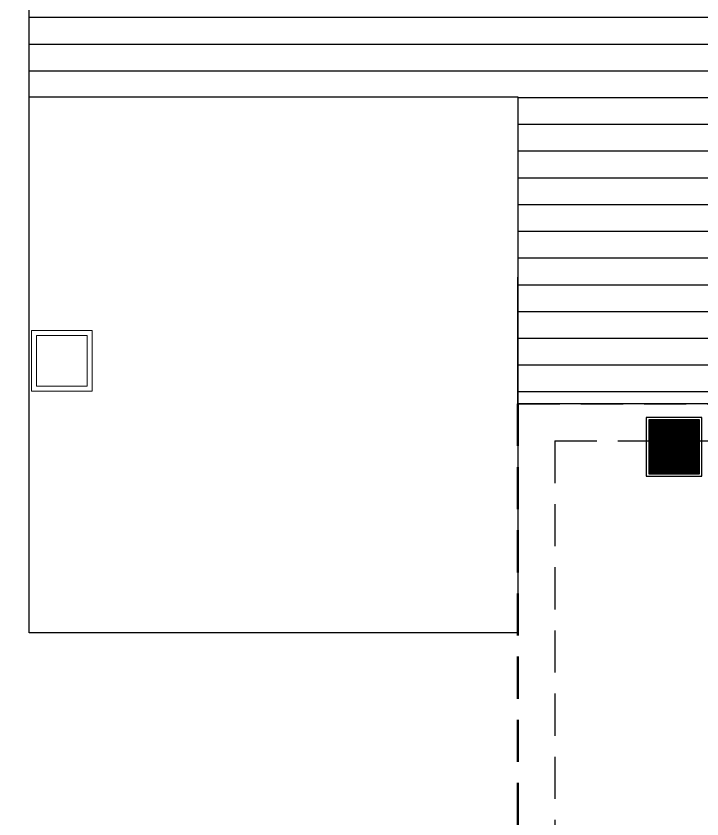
# Model space of a CAD drawing. Extents: x 233 to 569, y -241 to -74.
# Drawn here: x 293.006 to 297.076, y -171.32 to -166.554 of the extents above; entities that cross this region are included whole.
import ezdxf

# ---------------------------------------------------------------- set-up
doc = ezdxf.new("R2010")
doc.units = 0
doc.header["$MEASUREMENT"] = 0
doc.linetypes.add('TRAZOS', pattern=[0.75, 0.5, -0.25])
doc.layers.get('0').update_dxf_attribs({"linetype": 'CONTINUOUS', "lineweight": 50})
for name, color, linetype in [('2D N 0 PB MUROS MAMP', 1, 'CONTINUOUS'), ('2D N 0 PB MUROS REVOQUES', 7, 'CONTINUOUS'), ('2D N 0 PB PROYECCIONES', 7, 'CONTINUOUS'), ('2D N 0 PB SOLADO DECK EXTERIOR', 9, 'CONTINUOUS'), ('2D N 00 EST PL COL BORDES', 7, 'CONTINUOUS'), ('2D N 00 EST PL COL HATCH', 92, 'CONTINUOUS'), ('2D N 2 TECHOS LINEAS VISTA PISO 1', 45, 'CONTINUOUS')]:
    doc.layers.add(name, color=color, linetype=linetype)
doc.layers.add('2D N 0 PB SOLADO PERIMETRAL EXTERIOR', color=254, linetype='CONTINUOUS', lineweight=9)

msp = doc.modelspace()

# ---------------------------------------------------------------- hatches: boundary and pattern name
at = {"layer": '2D N 0 PB SOLADO DECK EXTERIOR'}
h = msp.add_hatch(dxfattribs=at)
h.set_pattern_fill('LINE', color=256, scale=0.05)
h.set_pattern_definition([(0, (280.61132, -54.484), (0, 0.15875), [])])
h.paths.add_polyline_path([(296.6376, -162.8325), (286.4785, -162.8325), (286.4785, -166.4764), (293.0835, -166.4764), (293.0835, -170.0164), (295.9831, -170.0164), (295.9831, -168.8565), (305.5404, -168.8564), (305.5404, -146.6097), (306.456, -146.6097), (306.456, -145.2097), (306.456, -144.1097), (304.1878, -144.1097), (304.1878, -166.5325), (296.6376, -166.5325)])
h.paths.add_polyline_path([(293.0835, -167.0339), (295.9831, -167.0339), (295.9831, -170.0164), (293.0835, -170.0164)], flags=17)
at = {"layer": '2D N 00 EST PL COL HATCH'}
h = msp.add_hatch(dxfattribs=at)
h.set_pattern_fill('NET', color=256, scale=0.002, angle=90)
h.set_pattern_definition([(90, (273.983351, -33.707295), (-0.00635, 2e-18), []), (180, (273.983351, -33.707295), (-2e-18, -0.00635), [])])
h.paths.add_polyline_path([(296.7614, -168.9514), (297.0614, -168.9514), (297.0614, -169.2715), (296.7614, -169.2714)])

# ---------------------------------------------------------------- linework, layer by layer
at = {"linetype": 'TRAZOS', "ltscale": 0.5}
for p, q in [((295.9831, -168.8565), (295.9831, -171.4421)), ((296.2031, -168.8565), (296.2031, -168.8565))]:
    msp.add_line(p, q, dxfattribs=at)
at = {"layer": '2D N 0 PB MUROS MAMP'}
for points in [[(296.7464, -169.2864), (297.0764, -169.2864), (297.0764, -168.9364), (296.7464, -168.9364)], [(296.7614, -169.2714), (297.0614, -169.2714), (297.0614, -168.9514), (296.7614, -168.9514)]]:
    msp.add_lwpolyline(points, close=True, dxfattribs=at)
at = {"layer": '2D N 0 PB MUROS REVOQUES'}
msp.add_line((295.9831, -168.8565), (295.9831, -168.1042), dxfattribs=at)
at = {"layer": '2D N 0 PB PROYECCIONES', "linetype": 'TRAZOS', "ltscale": 0.5}
for p, q in [((295.9831, -168.8565), (303.7834, -168.8564)), ((296.2031, -169.0765), (303.5634, -169.0764)), ((296.2031, -169.0765), (296.2031, -171.4422))]:
    msp.add_line(p, q, dxfattribs=at)
at = {"layer": '2D N 0 PB SOLADO DECK EXTERIOR'}
for p, q in [((293.0835, -170.0177), (293.0835, -166.4777)), ((305.5404, -168.8564), (295.9831, -168.8565)), ((295.9831, -168.8565), (295.9831, -170.0164))]:
    msp.add_line(p, q, dxfattribs=at)
msp.add_lwpolyline([(293.0835, -167.0339), (295.9831, -167.0339), (295.9831, -170.2165), (293.0835, -170.2165)], close=True, dxfattribs=at)
at = {"layer": '2D N 0 PB SOLADO PERIMETRAL EXTERIOR'}
for points in [[(293.0982, -168.4207), (293.4582, -168.4207), (293.4582, -168.7807), (293.0982, -168.7807)], [(293.1282, -168.4507), (293.4282, -168.4507), (293.4282, -168.7507), (293.1282, -168.7507)]]:
    msp.add_lwpolyline(points, close=True, dxfattribs=at)
at = {"layer": '2D N 00 EST PL COL BORDES'}
msp.add_lwpolyline([(297.0614, -168.9514), (296.7614, -168.9514), (296.7614, -169.2714), (297.0614, -169.2714)], close=True, dxfattribs=at)
msp.add_lwpolyline([(297.0614, -168.9514), (296.7614, -168.9514), (296.7614, -169.2714), (297.0614, -169.2714)], close=True, dxfattribs=at)
at = {"layer": '2D N 2 TECHOS LINEAS VISTA PISO 1'}
msp.add_line((295.9831, -170.2165), (293.0835, -170.2165), dxfattribs=at)

doc.saveas('drawing.dxf')
